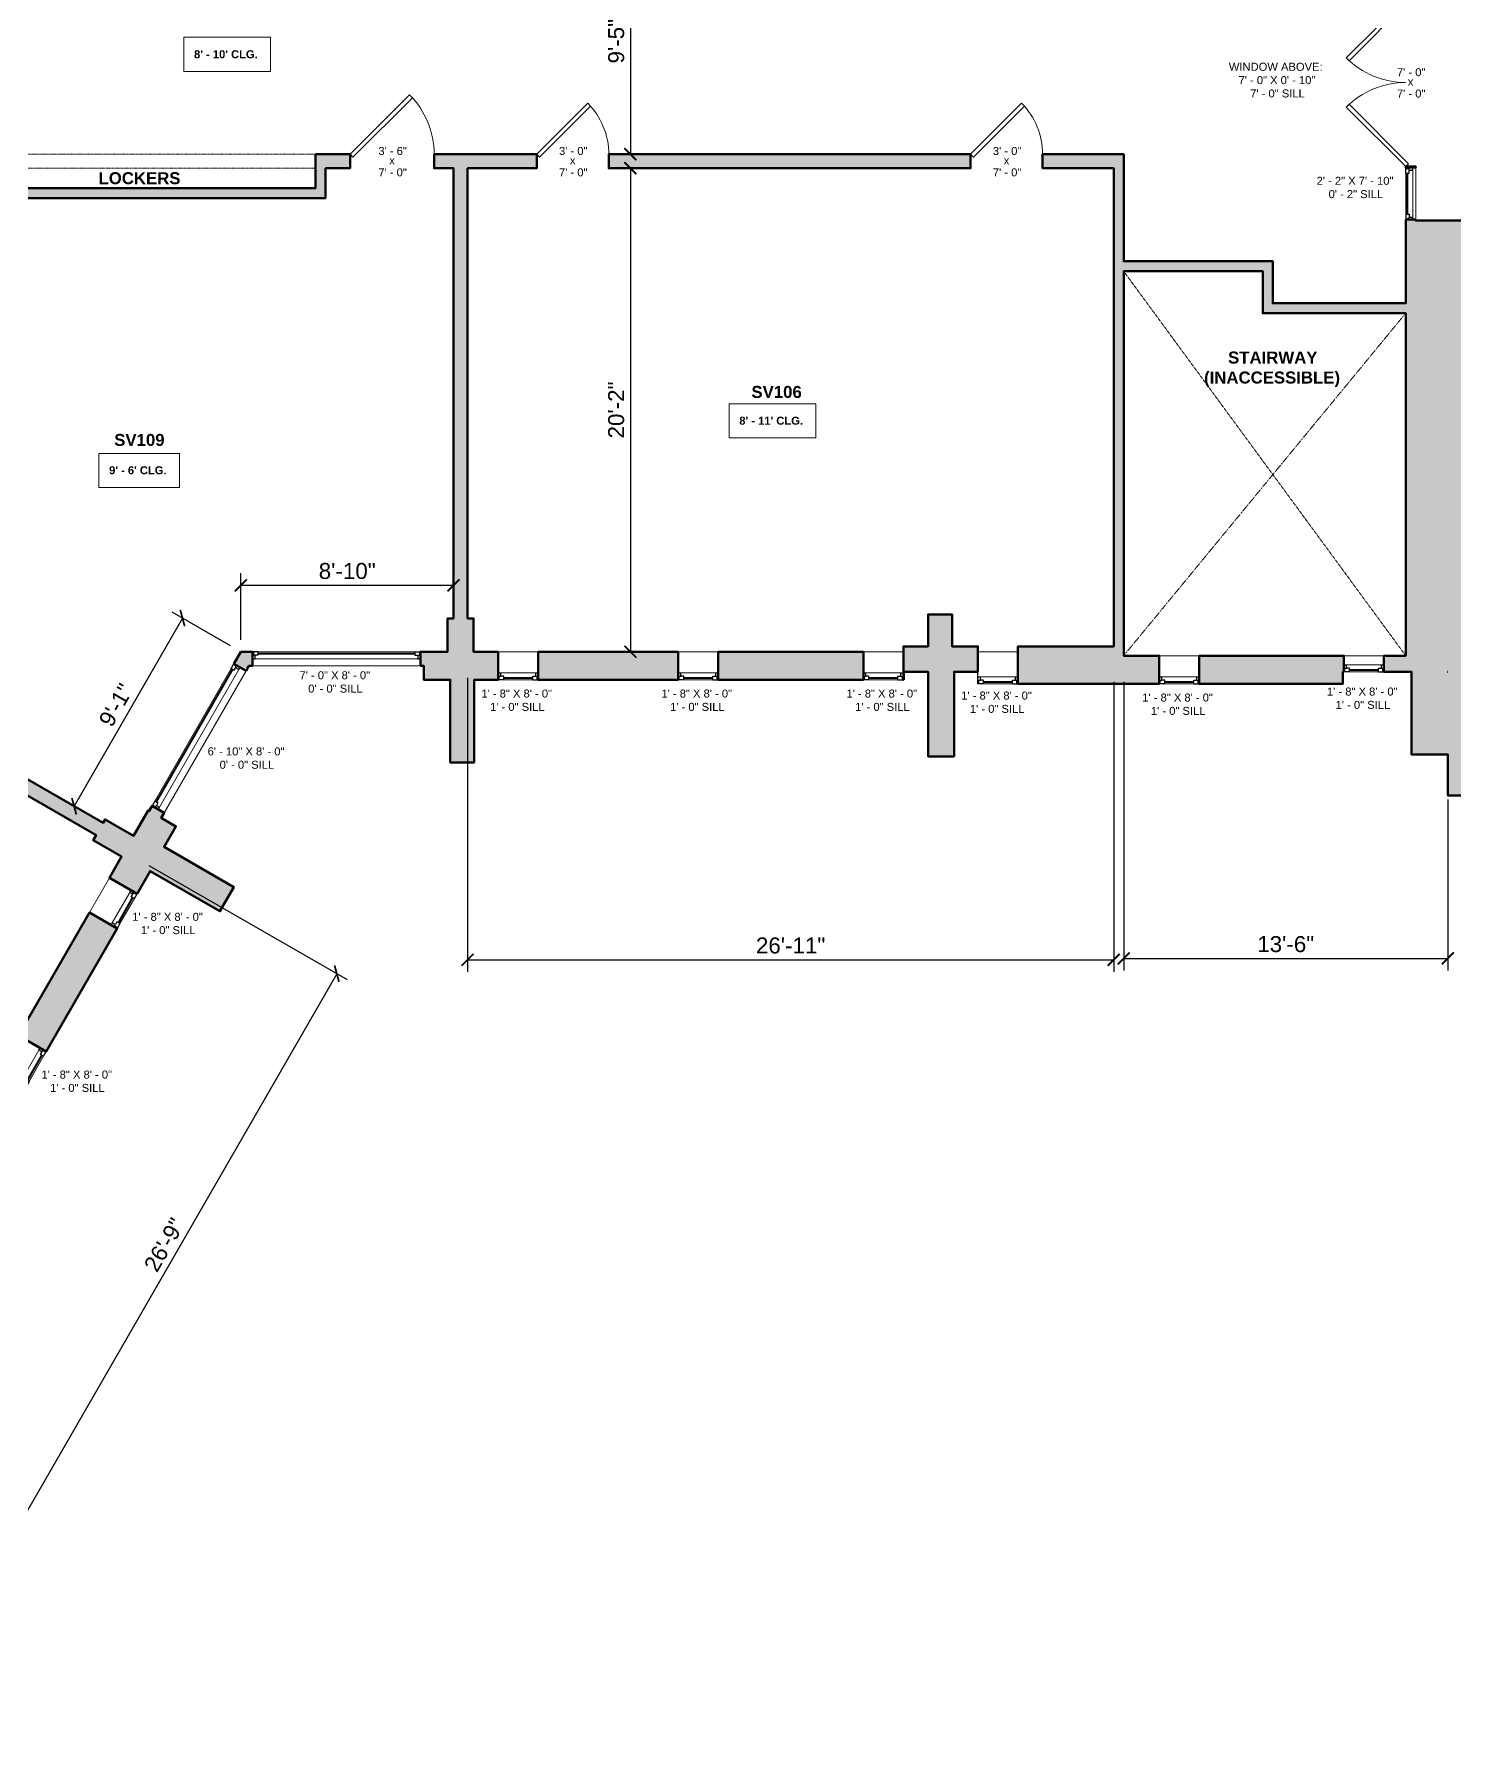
# Model space of a CAD drawing. Header units: inches. Extents: x -2078 to 106214, y -964 to 6385.
# Drawn here: x 70071 to 70781, y 3382 to 4239 of the extents above; entities that cross this region are included whole.
import ezdxf

# ---------------------------------------------------------------- set-up
doc = ezdxf.new("R2010")
doc.units = ezdxf.units.IN
doc.header["$MEASUREMENT"] = 0
doc.linetypes.add('HIDDEN2', pattern=[0.1875, 0.125, -0.0625])
for name, color, linetype, lineweight in [('A-ANNO', 2, 'Continuous', 5), ('A-ANNO-DIMS', 1, 'Continuous', 9), ('A-DOOR', 1, 'Continuous', 18), ('A-GLAZ', 2, 'Continuous', 30), ('A-HIDDEN', 2, 'HIDDEN2', 18), ('A-WALL', 3, 'Continuous', 40), ('A-WINDOWS', 2, 'Continuous', 18)]:
    doc.layers.add(name, color=color, linetype=linetype, lineweight=lineweight)
doc.layers.add('A-HATCH', color=9, linetype='Continuous')
doc.styles.add('Arial', font='arial.ttf')
doc.styles.add('Arial_1', font='arial.ttf', dxfattribs={"height": 0.0625})
doc.styles.add('Arial_B', font='arialbd.ttf', dxfattribs={"height": 4.5})
doc.styles.add('Arial_B_1', font='arialbd.ttf', dxfattribs={"height": 3})
doc.styles.add('JC', font='arial.ttf', dxfattribs={"height": 0.125})
doc.dimstyles.new('JC-DIMS', dxfattribs={"dimtxt": 0.125, "dimasz": 0.09375, "dimexe": 0.09375, "dimexo": 0.09375, "dimgap": 0.046875, "dimtad": 1, "dimdec": 1, "dimzin": 0, "dimdsep": 46, "dimlunit": 4, "dimtxsty": 'JC', "dimblk": 'ARCHTICK', "dimcen": 0.09, "dimclrd": 1, "dimclre": 1, "dimclrt": 256, "dimadec": 0, "dimazin": 0, "dimtfac": 1, "dimtdec": 1, "dimtofl": 0, "dimtmove": 1, "dimatfit": 3, "dimfxl": 1, "dimtolj": 1, "dimtzin": 0, "dimarcsym": 0})

# ---------------------------------------------------------------- blocks, each defined once
blk = doc.blocks.new('JC_SINGLE DOOR-NO TRIM - SINGLE DOOR-1507172-Seaver 3RD FL')
at = {"layer": 'A-DOOR', "lineweight": 30}
for p, q in [((-8.87, -27.54), (16.59, -2.09)), ((18, -3.5), (-7.46, -28.96)), ((16.59, -2.09), (18, -3.5)), ((-7.46, -28.96), (-8.87, -27.54))]:
    blk.add_line(p, q, dxfattribs=at)
at = {"layer": 'A-DOOR', "lineweight": 9}
blk.add_arc((18, -3.5), 36, 180, 225, dxfattribs=at)
blk = doc.blocks.new('JC_SINGLE DOOR-NO TRIM - SINGLE DOOR-1545713-Seaver 3RD FL')
at = {"layer": 'A-DOOR', "lineweight": 30}
for p, q in [((-10.11, -31.78), (19.59, -2.09)), ((21, -3.5), (-8.7, -33.2)), ((19.59, -2.09), (21, -3.5)), ((-8.7, -33.2), (-10.11, -31.78))]:
    blk.add_line(p, q, dxfattribs=at)
at = {"layer": 'A-DOOR', "lineweight": 9}
blk.add_arc((21, -3.5), 42, 180, 225, dxfattribs=at)
blk = doc.blocks.new('JC_FIXED WINDOW - MUNTIN - FIXED WINDOW-1548042-Seaver 3RD FL')
at = {"layer": 'A-GLAZ'}
for p, q in [((-10, -8), (-10, 8)), ((10, -8), (10, 8)), ((-10, -4.5), (-8.75, -4.5)), ((-7.25, -8), (-10, -8)), ((-9.5, -8), (-9.5, -6.25)), ((-9.5, -6.25), (-8.75, -6.25)), ((-8.75, -6.25), (-8.75, -4.5)), ((-7.25, -6.25), (-8.75, -6.25)), ((-7.25, -8), (-7.25, -6.25)), ((7.25, -6.25), (9.5, -6.25)), ((7.25, -8), (7.25, -6.25)), ((7.25, -8), (10, -8)), ((8.75, -4.5), (10, -4.5)), ((8.75, -6.25), (8.75, -4.5)), ((9.5, -8), (9.5, -6.25))]:
    blk.add_line(p, q, dxfattribs=at)
at = {"layer": 'A-GLAZ', "lineweight": 9}
for p, q in [((8.75, -4.5), (-8.75, -4.5)), ((7.25, -8), (-7.25, -8))]:
    blk.add_line(p, q, dxfattribs=at)
at = {"layer": 'A-GLAZ', "lineweight": 40}
blk.add_line((-7.25, -7.12), (7.25, -7.12), dxfattribs=at)
at = {"layer": 'A-WINDOWS'}
for p, q in [((-10, 8), (10, 8)), ((10, -8), (-10, -8))]:
    blk.add_line(p, q, dxfattribs=at)
blk = doc.blocks.new('JC_FIXED WINDOW - MUNTIN - FIXED WINDOW-1548251-Seaver 3RD FL')
at = {"layer": 'A-GLAZ'}
for p, q in [((-10, -7), (-10, 7)), ((10, -7), (10, 7)), ((-10, -3.5), (-8.75, -3.5)), ((-7.25, -7), (-10, -7)), ((-9.5, -7), (-9.5, -5.25)), ((-9.5, -5.25), (-8.75, -5.25)), ((-8.75, -5.25), (-8.75, -3.5)), ((-7.25, -5.25), (-8.75, -5.25)), ((-7.25, -7), (-7.25, -5.25)), ((7.25, -5.25), (9.5, -5.25)), ((7.25, -7), (7.25, -5.25)), ((7.25, -7), (10, -7)), ((8.75, -3.5), (10, -3.5)), ((8.75, -5.25), (8.75, -3.5)), ((9.5, -7), (9.5, -5.25))]:
    blk.add_line(p, q, dxfattribs=at)
at = {"layer": 'A-GLAZ', "lineweight": 9}
for p, q in [((8.75, -3.5), (-8.75, -3.5)), ((7.25, -7), (-7.25, -7))]:
    blk.add_line(p, q, dxfattribs=at)
at = {"layer": 'A-GLAZ', "lineweight": 40}
blk.add_line((-7.25, -6.125), (7.25, -6.125), dxfattribs=at)
at = {"layer": 'A-WINDOWS'}
for p, q in [((-10, 7), (10, 7)), ((10, -7), (-10, -7))]:
    blk.add_line(p, q, dxfattribs=at)
blk = doc.blocks.new('JC_FIXED WINDOW - MUNTIN - FIXED WINDOW-1548642-Seaver 3RD FL')
at = {"layer": 'A-GLAZ'}
for p, q in [((-10, -4), (-10, 4)), ((10, -4), (10, 4)), ((-10, -0.5), (-8.75, -0.5)), ((-7.25, -4), (-10, -4)), ((-9.5, -4), (-9.5, -2.25)), ((-9.5, -2.25), (-8.75, -2.25)), ((-8.75, -2.25), (-8.75, -0.5)), ((-7.25, -2.25), (-8.75, -2.25)), ((-7.25, -4), (-7.25, -2.25)), ((7.25, -2.25), (9.5, -2.25)), ((7.25, -4), (7.25, -2.25)), ((7.25, -4), (10, -4)), ((8.75, -0.5), (10, -0.5)), ((8.75, -2.25), (8.75, -0.5)), ((9.5, -4), (9.5, -2.25))]:
    blk.add_line(p, q, dxfattribs=at)
at = {"layer": 'A-GLAZ', "lineweight": 9}
for p, q in [((8.75, -0.5), (-8.75, -0.5)), ((7.25, -4), (-7.25, -4))]:
    blk.add_line(p, q, dxfattribs=at)
at = {"layer": 'A-GLAZ', "lineweight": 40}
blk.add_line((-7.25, -3.125), (7.25, -3.125), dxfattribs=at)
at = {"layer": 'A-WINDOWS'}
for p, q in [((-10, 4), (10, 4)), ((10, -4), (-10, -4))]:
    blk.add_line(p, q, dxfattribs=at)
blk = doc.blocks.new('JC_FIXED WINDOW - MUNTIN - 2_-1534244-Seaver 3RD FL')
at = {"layer": 'A-GLAZ'}
for p, q in [((-41, 3.5), (-41, -3.5)), ((-38.25, 3.5), (-41, 3.5)), ((-40.5, 3.5), (-40.5, 1.75)), ((-40.5, 1.75), (-39.75, 1.75)), ((-38.25, 1.75), (-39.75, 1.75)), ((-39.75, 1.75), (-39.75, 0)), ((-38.25, 3.5), (-38.25, 1.75)), ((38.25, 3.5), (41, 3.5)), ((38.25, 3.5), (38.25, 1.75)), ((38.25, 1.75), (40.5, 1.75)), ((39.75, 1.75), (39.75, 0)), ((40.5, 3.5), (40.5, 1.75)), ((41, 3.5), (41, -3.5)), ((-41, 0), (-39.75, 0)), ((39.75, 0), (41, 0))]:
    blk.add_line(p, q, dxfattribs=at)
at = {"layer": 'A-GLAZ', "lineweight": 9}
for p, q in [((38.25, 3.5), (-38.25, 3.5)), ((39.75, 0), (-39.75, 0))]:
    blk.add_line(p, q, dxfattribs=at)
at = {"layer": 'A-GLAZ', "lineweight": 40}
blk.add_line((-38.25, 2.625), (38.25, 2.625), dxfattribs=at)
at = {"layer": 'A-WINDOWS'}
for p, q in [((41, 3.5), (-41, 3.5)), ((-41, -3.5), (41, -3.5))]:
    blk.add_line(p, q, dxfattribs=at)
blk = doc.blocks.new('JC_FIXED WINDOW - MUNTIN - 2_-1548440-Seaver 3RD FL')
at = {"layer": 'A-GLAZ'}
for p, q in [((-42, 3.5), (-42, -3.5)), ((-39.25, 3.5), (-42, 3.5)), ((-41.5, 3.5), (-41.5, 1.75)), ((-41.5, 1.75), (-40.75, 1.75)), ((-39.25, 1.75), (-40.75, 1.75)), ((-40.75, 1.75), (-40.75, 0)), ((-39.25, 3.5), (-39.25, 1.75)), ((39.25, 3.5), (42, 3.5)), ((39.25, 3.5), (39.25, 1.75)), ((39.25, 1.75), (41.5, 1.75)), ((40.75, 1.75), (40.75, 0)), ((41.5, 3.5), (41.5, 1.75)), ((42, 3.5), (42, -3.5)), ((-42, 0), (-40.75, 0)), ((40.75, 0), (42, 0))]:
    blk.add_line(p, q, dxfattribs=at)
at = {"layer": 'A-GLAZ', "lineweight": 9}
for p, q in [((39.25, 3.5), (-39.25, 3.5)), ((40.75, 0), (-40.75, 0))]:
    blk.add_line(p, q, dxfattribs=at)
at = {"layer": 'A-GLAZ', "lineweight": 40}
blk.add_line((-39.25, 2.625), (39.25, 2.625), dxfattribs=at)
at = {"layer": 'A-WINDOWS'}
for p, q in [((42, 3.5), (-42, 3.5)), ((-42, -3.5), (42, -3.5))]:
    blk.add_line(p, q, dxfattribs=at)
blk = doc.blocks.new('JC_DOUBLE DOOR - DOUBLE DOOR-1545732-Seaver 3RD FL')
at = {"layer": 'A-DOOR', "lineweight": 30}
for p, q in [((-42, 2.5), (-12.3, 32.2)), ((-10.89, 30.78), (-40.59, 1.09)), ((-12.3, 32.2), (-10.89, 30.78)), ((12.3, 32.2), (10.89, 30.78)), ((10.89, 30.78), (40.59, 1.09)), ((42, 2.5), (12.3, 32.2)), ((-40.59, 1.09), (-42, 2.5)), ((40.59, 1.09), (42, 2.5))]:
    blk.add_line(p, q, dxfattribs=at)
at = {"layer": 'A-DOOR', "lineweight": 9}
for centre, start, end in [((-42, 2.5), 360, 45), ((42, 2.5), 135, 180)]:
    blk.add_arc(centre, 42, start, end, dxfattribs=at)
blk = doc.blocks.new('JC_FIXED WINDOW - MUNTIN - 2_-1534516-Seaver 3RD FL')
at = {"layer": 'A-GLAZ'}
for p, q in [((-13, 2.5), (-13, -2.5)), ((-10.25, 2.5), (-13, 2.5)), ((-12.5, 2.5), (-12.5, 0.75)), ((-12.5, 0.75), (-11.75, 0.75)), ((-10.25, 0.75), (-11.75, 0.75)), ((-11.75, 0.75), (-11.75, -1)), ((-10.25, 2.5), (-10.25, 0.75)), ((10.25, 2.5), (13, 2.5)), ((10.25, 2.5), (10.25, 0.75)), ((10.25, 0.75), (12.5, 0.75)), ((11.75, 0.75), (11.75, -1)), ((12.5, 2.5), (12.5, 0.75)), ((13, 2.5), (13, -2.5)), ((-13, -1), (-11.75, -1)), ((11.75, -1), (13, -1))]:
    blk.add_line(p, q, dxfattribs=at)
at = {"layer": 'A-GLAZ', "lineweight": 9}
for p, q in [((10.25, 2.5), (-10.25, 2.5)), ((11.75, -1), (-11.75, -1))]:
    blk.add_line(p, q, dxfattribs=at)
at = {"layer": 'A-GLAZ', "lineweight": 40}
blk.add_line((-10.25, 1.62), (10.25, 1.62), dxfattribs=at)
at = {"layer": 'A-WINDOWS'}
for p, q in [((13, 2.5), (-13, 2.5)), ((-13, -2.5), (13, -2.5))]:
    blk.add_line(p, q, dxfattribs=at)
blk = doc.blocks.new('JC_OPENING DOOR - OPENING DOOR-1646119-Seaver 3RD FL')
at = {"layer": 'A-DOOR', "linetype": 'HIDDEN2'}
for p, q in [((81.68, 3.5), (-82.32, 3.5)), ((-82.32, -3.5), (81.68, -3.5))]:
    blk.add_line(p, q, dxfattribs=at)
at = {"layer": 'A-DOOR'}
for p, q in [((-82.32, 3.5), (-82.32, -3.5)), ((81.68, -3.5), (81.68, 3.5))]:
    blk.add_line(p, q, dxfattribs=at)
blk = doc.blocks.new('JC- existing door Tag_quad - JC- existing door Tag_quad-839775-Seaver 3RD FL')
at = {"layer": 'A-ANNO', "insert": (-0.023, 0.038), "char_height": 0.0625, "width": 0.0505, "attachment_point": 1, "style": 'Arial', "bg_fill": 3, "box_fill_scale": 1.25, "bg_fill_color": 256, "bg_fill_true_color": 13158600, "bg_fill_transparency": 0}
blk.add_mtext('x', dxfattribs=at)
blk = doc.blocks.new('_ArchTick')
at = {"color": 0, "linetype": 'ByBlock', "const_width": 0.15}
blk.add_lwpolyline([(-0.5, -0.5), (0.5, 0.5)], dxfattribs=at)
blk = doc.blocks.new('*D2549')
at = {"layer": 'A-ANNO-DIMS', "color": 1, "lineweight": -2, "transparency": 16777216}
for p, q in [((70615.75, 3915.22), (70615.75, 3770.92)), ((70777.75, 3856.39), (70777.75, 3770.92)), ((70615.75, 3776.92), (70777.75, 3776.92))]:
    blk.add_line(p, q, dxfattribs=at)
at = {"layer": 'Defpoints', "color": 0, "transparency": 16777216}
for p in [(70615.75, 3921.22), (70777.75, 3862.39), (70777.75, 3776.92)]:
    blk.add_point(p, dxfattribs=at)
at = {"layer": 'A-ANNO-DIMS', "color": 1, "lineweight": -2, "transparency": 16777216, "xscale": 6, "yscale": 6, "zscale": 6, "rotation": 180}
blk.add_blockref('_ArchTick', (70615.75, 3776.92), dxfattribs=at)
at = {"layer": 'A-ANNO-DIMS', "color": 1, "lineweight": -2, "transparency": 16777216, "xscale": 6, "yscale": 6, "zscale": 6}
blk.add_blockref('_ArchTick', (70777.75, 3776.92), dxfattribs=at)
at = {"layer": 'A-ANNO-DIMS', "color": 2, "transparency": 16777216, "insert": (70696.75, 3784.01), "char_height": 8, "attachment_point": 5, "style": 'JC'}
blk.add_mtext('\\A1;13\'-6"', dxfattribs=at)
blk = doc.blocks.new('*D2550')
at = {"layer": 'A-ANNO-DIMS', "color": 1, "lineweight": -2, "transparency": 16777216}
for p, q in [((70287.75, 3917.22), (70287.75, 3770.24)), ((70610.75, 3915.22), (70610.75, 3770.24)), ((70287.75, 3776.24), (70610.75, 3776.24))]:
    blk.add_line(p, q, dxfattribs=at)
at = {"layer": 'Defpoints', "color": 0, "transparency": 16777216}
for p in [(70287.75, 3923.22), (70610.75, 3921.22), (70610.75, 3776.24)]:
    blk.add_point(p, dxfattribs=at)
at = {"layer": 'A-ANNO-DIMS', "color": 1, "lineweight": -2, "transparency": 16777216, "xscale": 6, "yscale": 6, "zscale": 6, "rotation": 180}
blk.add_blockref('_ArchTick', (70287.75, 3776.24), dxfattribs=at)
at = {"layer": 'A-ANNO-DIMS', "color": 1, "lineweight": -2, "transparency": 16777216, "xscale": 6, "yscale": 6, "zscale": 6}
blk.add_blockref('_ArchTick', (70610.75, 3776.24), dxfattribs=at)
at = {"layer": 'A-ANNO-DIMS', "color": 2, "transparency": 16777216, "insert": (70449.25, 3783.32), "char_height": 8, "attachment_point": 5, "style": 'JC'}
blk.add_mtext('\\A1;26\'-11"', dxfattribs=at)
blk = doc.blocks.new('*D2551')
at = {"layer": 'A-ANNO-DIMS', "color": 1, "lineweight": -2, "transparency": 16777216}
for p, q in [((70174.42, 3936.22), (70174.42, 3969.44)), ((70174.42, 3963.44), (70280.75, 3963.44)), ((70280.75, 3963.1), (70280.75, 3957.44))]:
    blk.add_line(p, q, dxfattribs=at)
at = {"layer": 'Defpoints', "color": 0, "transparency": 16777216}
for p in [(70280.75, 3969.1), (70280.75, 3963.44), (70174.42, 3930.22)]:
    blk.add_point(p, dxfattribs=at)
at = {"layer": 'A-ANNO-DIMS', "color": 1, "lineweight": -2, "transparency": 16777216, "xscale": 6, "yscale": 6, "zscale": 6, "rotation": 180}
blk.add_blockref('_ArchTick', (70174.42, 3963.44), dxfattribs=at)
at = {"layer": 'A-ANNO-DIMS', "color": 1, "lineweight": -2, "transparency": 16777216, "xscale": 6, "yscale": 6, "zscale": 6}
blk.add_blockref('_ArchTick', (70280.75, 3963.44), dxfattribs=at)
at = {"layer": 'A-ANNO-DIMS', "color": 2, "transparency": 16777216, "insert": (70227.58, 3970.53), "char_height": 8, "attachment_point": 5, "style": 'JC'}
blk.add_mtext('\\A1;8\'-10"', dxfattribs=at)
blk = doc.blocks.new('*D2552')
at = {"layer": 'A-ANNO-DIMS', "color": 1, "lineweight": -2, "transparency": 16777216}
for p, q in [((70169.22, 3933.21), (70140.03, 3950.03)), ((70145.23, 3947.04), (70091.06, 3852.99)), ((70090.76, 3853.16), (70085.86, 3855.99))]:
    blk.add_line(p, q, dxfattribs=at)
at = {"layer": 'Defpoints', "color": 0, "transparency": 16777216}
for p in [(70174.42, 3930.22), (70091.06, 3852.99), (70095.96, 3850.17)]:
    blk.add_point(p, dxfattribs=at)
at = {"layer": 'A-ANNO-DIMS', "color": 1, "lineweight": -2, "transparency": 16777216, "xscale": 6, "yscale": 6, "zscale": 6}
for p, rotation in [((70145.23, 3947.04), 60.05954500041857), ((70091.06, 3852.99), 240.0595450004186)]:
    blk.add_blockref('_ArchTick', p, dxfattribs=dict(at, rotation=rotation))
at = {"layer": 'A-ANNO-DIMS', "color": 2, "transparency": 16777216, "insert": (70112, 3903.55), "char_height": 8, "attachment_point": 5, "rotation": 60.05955, "style": 'JC'}
blk.add_mtext('\\A1;9\'-1"', dxfattribs=at)
blk = doc.blocks.new('*D2553')
at = {"layer": 'A-ANNO-DIMS', "color": 1, "lineweight": -2, "transparency": 16777216}
for p, q in [((70368.81, 4171.9), (70363.15, 4171.9)), ((70369.15, 4171.9), (70369.15, 3930.22)), ((70368.81, 3930.22), (70363.15, 3930.22))]:
    blk.add_line(p, q, dxfattribs=at)
at = {"layer": 'Defpoints', "color": 0, "transparency": 16777216}
for p in [(70374.81, 4171.9), (70369.15, 3930.22), (70374.81, 3930.22)]:
    blk.add_point(p, dxfattribs=at)
at = {"layer": 'A-ANNO-DIMS', "color": 1, "lineweight": -2, "transparency": 16777216, "xscale": 6, "yscale": 6, "zscale": 6}
for p, rotation in [((70369.15, 4171.9), 90), ((70369.15, 3930.22), 270)]:
    blk.add_blockref('_ArchTick', p, dxfattribs=dict(at, rotation=rotation))
at = {"layer": 'A-ANNO-DIMS', "color": 2, "transparency": 16777216, "insert": (70362.07, 4051.06), "char_height": 8, "attachment_point": 5, "rotation": 90, "style": 'JC'}
blk.add_mtext('\\A1;20\'-2"', dxfattribs=at)
blk = doc.blocks.new('*D2554')
at = {"layer": 'A-ANNO-DIMS', "color": 1, "lineweight": -2, "transparency": 16777216}
for p, q in [((70368.81, 4291.9), (70363.15, 4291.9)), ((70369.15, 4291.9), (70369.15, 4178.9)), ((70368.81, 4178.9), (70363.15, 4178.9))]:
    blk.add_line(p, q, dxfattribs=at)
at = {"layer": 'Defpoints', "color": 0, "transparency": 16777216}
for p in [(70374.81, 4291.9), (70369.15, 4178.9), (70374.81, 4178.9)]:
    blk.add_point(p, dxfattribs=at)
at = {"layer": 'A-ANNO-DIMS', "color": 1, "lineweight": -2, "transparency": 16777216, "xscale": 6, "yscale": 6, "zscale": 6}
for p, rotation in [((70369.15, 4291.9), 90), ((70369.15, 4178.9), 270)]:
    blk.add_blockref('_ArchTick', p, dxfattribs=dict(at, rotation=rotation))
at = {"layer": 'A-ANNO-DIMS', "color": 2, "transparency": 16777216, "insert": (70362.07, 4235.4), "char_height": 8, "attachment_point": 5, "rotation": 90, "style": 'JC'}
blk.add_mtext('\\A1;9\'-5"', dxfattribs=at)
blk = doc.blocks.new('*D2556')
at = {"layer": 'A-ANNO-DIMS', "color": 1, "lineweight": -2, "transparency": 16777216}
for p, q in [((70128.4, 3823.41), (70227.57, 3766.29)), ((70222.37, 3769.28), (70062.16, 3491.12)), ((69961.25, 3549.24), (70067.36, 3488.13))]:
    blk.add_line(p, q, dxfattribs=at)
at = {"layer": 'Defpoints', "color": 0, "transparency": 16777216}
for p in [(70123.2, 3826.4), (69956.05, 3552.24), (70062.16, 3491.12)]:
    blk.add_point(p, dxfattribs=at)
at = {"layer": 'A-ANNO-DIMS', "color": 1, "lineweight": -2, "transparency": 16777216, "xscale": 6, "yscale": 6, "zscale": 6}
for p, rotation in [((70222.37, 3769.28), 60.05954500041857), ((70062.16, 3491.12), 240.0595450004186)]:
    blk.add_blockref('_ArchTick', p, dxfattribs=dict(at, rotation=rotation))
at = {"layer": 'A-ANNO-DIMS', "color": 2, "transparency": 16777216, "insert": (70136.13, 3633.74), "char_height": 8, "attachment_point": 5, "rotation": 60.05955, "style": 'JC'}
blk.add_mtext('\\A1;26\'-9"', dxfattribs=at)

msp = doc.modelspace()

# ---------------------------------------------------------------- hatches: boundary and pattern name
at = {"layer": 'A-HATCH'}
h = msp.add_hatch(color=256, dxfattribs=at)
h.dxf.hatch_style = 1
h.paths.add_polyline_path([(70067.139, 3713.046), (70053.274, 3721.031), (70017.589, 3659.073), (70031.453, 3651.088)])
h.paths.add_polyline_path([(70112.557, 3791.901), (70098.692, 3799.887), (70063.256, 3738.362), (70077.121, 3730.376)])
h.paths.add_polyline_path([(70136.04, 3832.672), (70141.947, 3842.928), (70134.646, 3847.133), (70136.117, 3849.686), (70130.051, 3853.179), (70128.581, 3850.626), (70128.082, 3850.914), (70120.757, 3838.197), (70106.525, 3846.394), (70105.527, 3844.661), (69910.997, 3956.703), (69915.466, 3964.573), (69909.379, 3968.029), (69852.844, 3868.46), (69858.932, 3865.004), (69907.541, 3950.616), (70102.033, 3838.595), (70100.536, 3835.996), (70114.768, 3827.798), (70108.674, 3817.218), (70122.539, 3809.232), (70129.052, 3820.54), (70163.918, 3800.459), (70170.905, 3812.591)])
h.paths.add_polyline_path([(69993.023, 3584.364), (69979.158, 3592.349), (69956.054, 3552.236), (69748.317, 3670.187), (69841.157, 3833.698), (69835.069, 3837.154), (69739.761, 3669.295), (69805.674, 3631.87), (69769.003, 3567.285), (69852.485, 3519.885), (69856.435, 3526.842), (69814.956, 3550.393), (69814.883, 3550.356), (69814.917, 3550.416), (69779.91, 3570.292), (69812.631, 3627.92), (69953.559, 3547.903), (69943.472, 3530.391), (69957.337, 3522.406)])
h.paths.add_polyline_path([(70009.403, 3612.804), (70043.697, 3593.052), (70050.684, 3605.183), (70016.39, 3624.935), (70021.471, 3633.757), (70007.607, 3641.742), (69989.14, 3609.68), (70003.005, 3601.695)])
h.paths.add_polyline_path([(69922.798, 3382.341), (69929.249, 3393.627), (69894.58, 3413.445), (69901.438, 3425.353), (69887.573, 3433.338), (69880.689, 3421.386), (69607.377, 3577.621), (69600.926, 3566.335), (69602.014, 3565.713), (69600.029, 3562.24), (69714.627, 3496.732), (69716.612, 3500.205)])
h.paths.add_polyline_path([(69947.355, 3505.075), (69933.49, 3513.061), (69897.555, 3450.669), (69911.42, 3442.684)])
h.paths.add_polyline_path([(70178.47, 3923.219), (70180.172, 3923.219), (70180.172, 3930.219), (70174.423, 3930.219), (70170.977, 3924.236), (70177.043, 3920.742)])
h.paths.add_polyline_path([(70277.746, 3930.219), (70264.172, 3930.219), (70264.172, 3923.219), (70265.865, 3923.219), (70265.865, 3916.219), (70279.091, 3916.219), (70279.091, 3874.903), (70291.091, 3874.903), (70291.091, 3916.219), (70303.108, 3916.219), (70303.108, 3930.219), (70290.746, 3930.219), (70290.746, 3946.903), (70287.746, 3946.903), (70287.746, 4171.903), (70322.358, 4171.903), (70322.358, 4178.903), (70271.051, 4178.903), (70271.051, 4171.903), (70280.746, 4171.903), (70280.746, 3946.903), (70277.746, 3946.903)])
h.paths.add_polyline_path([(70393.108, 3916.219), (70393.108, 3930.219), (70323.108, 3930.219), (70323.108, 3916.219)])
h.paths.add_polyline_path([(70485.608, 3916.219), (70485.608, 3930.219), (70413.108, 3930.219), (70413.108, 3916.219)])
h.paths.add_polyline_path([(70517.984, 3920.219), (70517.984, 3877.903), (70530.984, 3877.903), (70530.984, 3920.219), (70542.874, 3920.219), (70542.888, 3932.903), (70529.984, 3932.903), (70529.984, 3948.903), (70517.984, 3948.903), (70517.984, 3932.903), (70505.608, 3932.903), (70505.608, 3916.219), (70505.824, 3916.219), (70505.824, 3920.219)])
h.paths.add_polyline_path([(70562.874, 3932.903), (70562.874, 3914.219), (70633.489, 3914.219), (70633.489, 3928.219), (70615.746, 3928.219), (70615.746, 4120.395), (70685.239, 4120.395), (70685.239, 4099.432), (70756.746, 4099.432), (70756.746, 3928.219), (70745.824, 3928.219), (70745.824, 3920.219), (70759.622, 3920.219), (70759.622, 3878.903), (70777.746, 3878.903), (70777.746, 3858.395), (70791.574, 3858.395), (70791.574, 3866.395), (70787.746, 3866.395), (70787.746, 4136.837), (70787.746, 4145.77), (70761.746, 4145.77), (70761.746, 4146.27), (70756.746, 4146.27), (70756.746, 4104.432), (70690.239, 4104.432), (70690.239, 4125.395), (70615.746, 4125.395), (70615.746, 4178.903), (70575.239, 4178.903), (70575.239, 4171.903), (70610.746, 4171.903), (70610.746, 3932.903)])
h.paths.add_polyline_path([(70725.324, 3914.219), (70725.324, 3920.219), (70725.824, 3920.219), (70725.824, 3928.219), (70653.489, 3928.219), (70653.489, 3914.219)], flags=17)
h.paths.add_polyline_path([(70993.746, 3866.395), (70993.574, 3866.395), (70993.574, 3858.395), (71019.746, 3858.395), (71019.746, 3882.572), (71023.122, 3882.572), (71023.122, 3890.572), (71019.746, 3890.572), (71019.746, 4146.438), (71003.746, 4146.438), (71003.746, 4146.403), (70993.746, 4146.403), (70993.746, 4138.837)])
h.paths.add_polyline_path([(71003.746, 4331.403), (70993.746, 4331.403), (70993.746, 4290.204), (70993.746, 4286.403), (71003.746, 4286.403), (71003.746, 4287.438), (71019.746, 4287.438), (71019.746, 4348.286), (71003.746, 4348.286)])
h.paths.add_polyline_path([(70993.746, 4386.403), (71003.746, 4386.403), (71003.746, 4384.286), (71019.746, 4384.286), (71019.746, 4408.286), (71020.622, 4408.286), (71020.622, 4418.286), (71019.746, 4418.286), (71019.746, 4435.438), (71003.746, 4435.438), (71003.746, 4640.802), (70990.934, 4640.802), (70990.934, 4634.802), (70993.746, 4634.802)])
h.paths.add_polyline_path([(70784.746, 4634.802), (70785.934, 4634.802), (70785.934, 4640.802), (70778.746, 4640.802), (70778.746, 4597.903), (70742.239, 4597.903), (70742.239, 4585.903), (70754.746, 4585.903), (70754.746, 4298.903), (70713.239, 4298.903), (70713.239, 4291.903), (70756.746, 4291.903), (70756.746, 4286.52), (70761.746, 4286.52), (70761.746, 4287.182), (70784.746, 4287.182), (70784.746, 4290.204), (70785.746, 4290.204), (70785.746, 4292.204), (70784.746, 4292.204)])
h.paths.add_polyline_path([(70869.934, 4641.397), (70863.934, 4641.397), (70863.934, 4640.802), (70863.934, 4634.802), (70869.934, 4634.802)])
h.paths.add_polyline_path([(70912.934, 4640.802), (70912.934, 4641.403), (70906.934, 4641.403), (70906.934, 4634.802), (70912.934, 4634.802)])
h.paths.add_polyline_path([(70863.934, 4691.397), (70869.934, 4691.397), (70869.934, 4691.403), (70870.434, 4691.403), (70870.434, 4697.403), (70863.934, 4697.403)])
h.paths.add_polyline_path([(70912.934, 4691.403), (70912.934, 4697.403), (70906.434, 4697.403), (70906.434, 4691.403), (70906.934, 4691.403)])
h.paths.add_polyline_path([(70722.239, 4585.903), (70722.239, 4597.903), (70722.239, 4607.903), (70650.489, 4607.903), (70650.489, 4585.903)])
h.paths.add_polyline_path([(70560.989, 4607.903), (70560.989, 4585.903), (70630.489, 4585.903), (70630.489, 4607.903)], flags=17)
h.paths.add_polyline_path([(70513.746, 4572.152), (70518.746, 4572.152), (70518.746, 4298.903), (70480.239, 4298.903), (70480.239, 4291.903), (70677.239, 4291.903), (70677.239, 4298.903), (70524.746, 4298.903), (70524.746, 4572.152), (70526.746, 4572.152), (70526.746, 4585.903), (70540.989, 4585.903), (70540.989, 4601.903), (70528.488, 4601.903), (70528.488, 4643.219), (70515.488, 4643.219), (70515.488, 4601.903), (70501.583, 4601.903), (70501.583, 4585.903), (70513.746, 4585.903)])
h.paths.add_polyline_path([(70285.746, 4298.903), (70285.746, 4570.152), (70286.746, 4570.152), (70286.746, 4585.903), (70299.254, 4585.903), (70299.254, 4597.903), (70299.254, 4600.903), (70288.731, 4600.903), (70288.731, 4642.219), (70275.731, 4642.219), (70275.731, 4600.903), (70261.754, 4600.903), (70261.754, 4597.903), (70261.754, 4585.903), (70273.746, 4585.903), (70273.746, 4570.152), (70279.746, 4570.152), (70279.746, 4298.903), (70242.504, 4298.903), (70242.504, 4291.903), (70444.239, 4291.903), (70444.239, 4298.903)])
h.paths.add_polyline_path([(70319.254, 4606.903), (70319.254, 4597.903), (70319.254, 4585.903), (70390.754, 4585.903), (70390.754, 4597.903), (70390.754, 4606.903)], flags=17)
h.paths.add_polyline_path([(70410.754, 4606.903), (70410.754, 4597.903), (70410.754, 4585.903), (70481.583, 4585.903), (70481.583, 4597.903), (70481.583, 4606.903)])
h.paths.add_polyline_path([(70170.303, 4605.903), (70170.303, 4585.903), (70241.754, 4585.903), (70241.754, 4597.903), (70241.754, 4605.903)])
h.paths.add_polyline_path([(70150.303, 4585.903), (70150.303, 4597.903), (70150.303, 4605.903), (70079.803, 4605.903), (70079.803, 4597.903), (70079.803, 4585.903)], flags=17)
h.paths.add_polyline_path([(70045.746, 4298.903), (70045.746, 4569.152), (70046.746, 4569.152), (70046.746, 4585.903), (70059.803, 4585.903), (70059.803, 4597.903), (70059.803, 4600.903), (70048.859, 4600.903), (70048.859, 4641.219), (70035.859, 4641.219), (70035.859, 4600.903), (70023.303, 4600.903), (70023.303, 4597.903), (70023.303, 4585.903), (70033.746, 4585.903), (70033.746, 4569.152), (70039.746, 4569.152), (70039.746, 4298.903), (70036.773, 4298.903), (70036.773, 4291.903), (70208.504, 4291.903), (70208.504, 4298.903)])
h.paths.add_polyline_path([(69930.803, 4604.903), (69930.803, 4597.903), (69930.803, 4585.903), (70003.303, 4585.903), (70003.303, 4597.903), (70003.303, 4604.903)])
h.paths.add_polyline_path([(69910.803, 4585.903), (69910.803, 4597.903), (69910.803, 4604.903), (69840.303, 4604.903), (69840.303, 4597.903), (69840.303, 4585.903)])
h.paths.add_polyline_path([(69767.901, 4540.818), (69757.487, 4546.78), (69750.544, 4550.754), (69715.519, 4489.57), (69722.462, 4485.595), (69722.474, 4485.617), (69732.889, 4479.655)])
h.paths.add_polyline_path([(69949.377, 4269.332), (69967.532, 4258.991), (69989.239, 4271.432), (69989.239, 4291.903), (70000.773, 4291.903), (70000.773, 4298.903), (69997.492, 4298.903), (69997.492, 4317.066), (70002.469, 4319.918), (69999.982, 4324.256), (69914.957, 4275.525), (69916.946, 4272.054), (69913.91, 4270.314), (69916.396, 4265.976), (69919.433, 4267.716), (69930.526, 4248.361), (69919.046, 4228.206), (69884.683, 4247.8), (69890.368, 4251.058), (69887.882, 4255.396), (69879.642, 4250.674), (69683.742, 4362.371), (69685.226, 4364.975), (69671.666, 4372.707), (69677.619, 4383.105), (69667.205, 4389.067), (69664.468, 4390.627), (69658.329, 4379.861), (69622.859, 4400.166), (69616.897, 4389.751), (69652.385, 4369.436), (69646.277, 4358.723), (69659.371, 4351.228), (69665.705, 4362.292), (69679.283, 4354.55), (69680.275, 4356.29), (69915.582, 4222.124), (69897.028, 4189.551), (69902.241, 4186.581)])
h.paths.add_polyline_path([(69596.544, 4281.733), (69603.487, 4277.759), (69603.499, 4277.78), (69613.913, 4271.818), (69649.435, 4333.871), (69639.02, 4339.832), (69639.008, 4339.811), (69632.065, 4343.785)])
h.paths.add_polyline_path([(69551.471, 4202.997), (69568.829, 4193.061), (69603.977, 4254.461), (69593.563, 4260.423), (69593.571, 4260.437), (69586.633, 4264.421)])
h.paths.add_polyline_path([(69552.682, 4164.854), (69558.889, 4175.698), (69545.228, 4183.518), (69538.656, 4171.99), (69503.696, 4192.003), (69497.735, 4181.588), (69532.712, 4161.566), (69526.654, 4150.942), (69529.845, 4149.116), (69529.848, 4149.121), (69540.262, 4143.159), (69546.72, 4154.44), (69559.381, 4147.221), (69565.325, 4157.646)])
h.paths.add_polyline_path([(69530.326, 4125.802), (69519.912, 4131.763), (69512.969, 4135.738), (69477.447, 4073.686), (69494.804, 4063.75)])
h.paths.add_polyline_path([(69488.905, 3939.473), (69479.45, 3922.889), (69475.803, 3924.96), (69473.334, 3920.612), (69482.191, 3915.583), (69490.155, 3929.551), (69547.17, 3897.042), (69497.382, 3809.355), (69384.991, 3871.918), (69410.901, 3917.18), (69400.486, 3923.141), (69393.544, 3927.116), (69357.785, 3864.65), (69375.143, 3854.714), (69375.448, 3855.248), (69402.207, 3840.006), (69375.813, 3793.52), (69373.536, 3794.821), (69372.048, 3792.217), (69379.953, 3787.698), (69381.442, 3790.302), (69378.418, 3792.031), (69404.814, 3838.521), (69430.882, 3823.673), (69404.463, 3777.143), (69404.014, 3777.399), (69402.525, 3774.795), (69408.986, 3771.101), (69410.475, 3773.706), (69407.067, 3775.654), (69433.489, 3822.188), (69460.56, 3806.768), (69433.98, 3760.269), (69433.048, 3760.802), (69431.559, 3758.198), (69435.096, 3756.176), (69463.167, 3805.283), (69572.478, 3743.019), (69534.627, 3676.567), (69587.631, 3646.375), (69583.377, 3638.907), (69588.591, 3635.937), (69606.531, 3667.433), (69601.318, 3670.403), (69593.571, 3656.802), (69546.649, 3683.529), (69576.581, 3736.078), (69623.503, 3709.351), (69619.136, 3701.684), (69624.349, 3698.714), (69663.258, 3767.022), (69658.044, 3769.992), (69642.944, 3743.482), (69608.461, 3732.581), (69585.883, 3745.401), (69574.22, 3778.413), (69596.778, 3817.976), (69589.828, 3821.939), (69588.141, 3818.979), (69585.535, 3820.465), (69584.049, 3817.859), (69586.655, 3816.373), (69562.109, 3773.324), (69533.276, 3789.374), (69557.545, 3832.971), (69561.462, 3830.737), (69562.948, 3833.343), (69555.13, 3837.801), (69553.644, 3835.195), (69554.938, 3834.457), (69530.655, 3790.833), (69503.498, 3805.95), (69528.306, 3849.642), (69531.057, 3848.073), (69532.543, 3850.68), (69529.787, 3852.251), (69553.251, 3893.575), (69648.062, 3839.516), (69618.421, 3787.313), (69625.378, 3783.363), (69655.012, 3835.554), (69685.49, 3818.176), (69675.862, 3801.273), (69681.076, 3798.304), (69716.559, 3860.597), (69711.345, 3863.567), (69689.45, 3825.127)])
h.paths.add_polyline_path([(69427.222, 3945.692), (69440.004, 3938.404), (69440.492, 3939.259), (69442.028, 3938.387), (69444.497, 3942.735), (69442.968, 3943.603), (69445.951, 3948.856), (69433.184, 3956.105), (69439.479, 3967.102), (69427.041, 3974.216), (69420.791, 3963.256), (69384.927, 3983.787), (69378.468, 3972.504), (69414.352, 3951.963), (69408.467, 3941.641), (69420.847, 3934.554)])
h.paths.add_polyline_path([(69317.856, 3754.641), (69319.997, 3758.381), (69306.085, 3766.337), (69298.997, 3753.904), (69264.644, 3773.541), (69258.192, 3762.255), (69464.746, 3644.181), (69462.761, 3640.708), (69578.105, 3574.773), (69586.541, 3589.532), (69568.147, 3600.047), (69570.773, 3604.656), (69565.559, 3607.626), (69562.938, 3603.024), (69469.462, 3656.459), (69498.289, 3706.889), (69492.212, 3710.363), (69468.347, 3668.615)])
h.paths.add_polyline_path([(69312.721, 3785.576), (69319.515, 3781.693), (69319.519, 3781.7), (69329.933, 3775.739), (69347.424, 3806.293), (69349.475, 3805.12), (69350.964, 3807.724), (69348.914, 3808.896), (69365.206, 3837.357), (69347.889, 3847.255)])
h.paths.add_polyline_path([(69626.402, 4390.736), (69655.682, 4390.736), (69655.682, 4398.978), (69626.402, 4398.978)], flags=24)
h.paths.add_polyline_path([(69519.991, 4186.041), (69549.27, 4186.041), (69549.27, 4194.284), (69519.991, 4194.284)], flags=9)
h.paths.add_polyline_path([(69386.2, 3974.732), (69415.48, 3974.732), (69415.48, 3982.975), (69386.2, 3982.975)], flags=24)
h.paths.add_polyline_path([(69381.867, 3981.399), (69419.163, 3981.399), (69419.163, 3989.642), (69381.867, 3989.642)], flags=9)
h = msp.add_hatch(color=256, dxfattribs=at)
h.dxf.hatch_style = 1
h.paths.add_polyline_path([(69722.952, 4462.298), (69712.538, 4468.26), (69705.594, 4472.231), (69670.186, 4410.377), (69677.129, 4406.403), (69677.141, 4406.424), (69687.555, 4400.463)])
h.paths.add_polyline_path([(69820.303, 4597.903), (69791.482, 4597.903), (69766.243, 4639.907), (69755.957, 4633.726), (69780.459, 4592.948), (69764.821, 4565.63), (69767.424, 4564.139), (69767.435, 4564.158), (69777.849, 4558.197), (69789.325, 4578.243), (69796.219, 4566.471), (69806.574, 4572.536), (69798.745, 4585.903), (69820.303, 4585.903)])
h.paths.add_polyline_path([(69482.384, 4042.052), (69732.213, 3900.202), (69729.163, 3894.848), (69734.377, 3891.878), (69746.443, 3913.062), (69741.229, 3916.031), (69734.687, 3904.546), (69484.868, 4046.391), (69474.454, 4052.354), (69467.511, 4056.328), (69432.058, 3994.396), (69449.415, 3984.459)])
h.paths.add_polyline_path([(69884.423, 4155.3), (69879.21, 4158.27), (69759.047, 3947.313), (69764.261, 3944.343)])
h.paths.add_polyline_path([(69939.373, 4018.846), (69934.343, 4027.218), (69934.442, 4027.392), (69930.094, 4029.86), (69928.553, 4027.146), (69935.763, 4015.146), (69936.041, 4014.988), (69930.116, 4004.553), (69936.203, 4001.097), (69942.128, 4011.532), (69954.407, 4004.56), (70036.616, 4149.349, -0.2006805), (70053.745, 4156.976), (70216.745, 4156.976), (70216.745, 4171.903), (70229.051, 4171.903), (70229.051, 4178.903), (70211.741, 4178.903), (70211.741, 4171.903), (70211.745, 4161.976), (70053.691, 4161.976), (70052.631, 4161.935), (70051.577, 4161.855), (70047.741, 4171.903), (70047.741, 4178.903), (70029.548, 4178.903), (70018.313, 4159.114), (70015.527, 4161.065), (70004.59, 4161.065), (70003.169, 4158.562), (70007.566, 4156.065), (70017.437, 4156.065), (70029.775, 4147.426), (69952.528, 4011.377)])
h.paths.add_polyline_path([(70539.239, 4178.903), (70358.358, 4178.903), (70358.358, 4171.903), (70539.239, 4171.903)])

# ---------------------------------------------------------------- linework, layer by layer
at = {"layer": 'A-ANNO', "flags": 128}
for points in [[(70145.896, 4237.344), (70189.295, 4237.344), (70189.295, 4220.276), (70145.896, 4220.276)], [(70418.474, 4054.152), (70461.873, 4054.152), (70461.873, 4037.084), (70418.474, 4037.084)], [(70103.425, 4029.389), (70143.674, 4029.389), (70143.674, 4012.32), (70103.425, 4012.32)]]:
    msp.add_lwpolyline(points, close=True, dxfattribs=at)
at = {"layer": 'A-HIDDEN'}
for p, q in [((70615.746, 4120.395), (70756.746, 3928.219)), ((70615.746, 3928.219), (70756.746, 4099.432))]:
    msp.add_line(p, q, dxfattribs=at)
at = {"layer": 'A-WALL', "lineweight": 60}
msp.add_line((70777.622, 3920.219), (70777.746, 3920.219), dxfattribs=at)
for points in [[(70211.745, 4171.903), (70211.745, 4161.976), (70053.691, 4161.976)], [(70053.745, 4156.976), (70216.745, 4156.976), (70216.745, 4171.903), (70229.051, 4171.903), (70229.051, 4178.903), (70211.741, 4178.903), (70211.741, 4171.903)], [(70562.874, 3914.219), (70633.489, 3914.219), (70633.489, 3928.219), (70615.746, 3928.219), (70615.746, 4120.395), (70685.239, 4120.395), (70685.239, 4099.432), (70756.746, 4099.432), (70756.746, 3928.219), (70745.824, 3928.219), (70745.824, 3920.219), (70759.622, 3920.219), (70759.622, 3878.903), (70777.746, 3878.903), (70777.746, 3858.395), (70791.574, 3858.395)]]:
    msp.add_lwpolyline(points, dxfattribs=at)
for points in [[(70539.239, 4178.903), (70358.358, 4178.903), (70358.358, 4171.903), (70539.239, 4171.903)], [(70761.746, 4172.27), (70761.746, 4172.77), (70756.746, 4172.77), (70756.746, 4172.27)], [(69858.932, 3865.004), (69852.844, 3868.46), (69909.379, 3968.029), (69915.466, 3964.573), (69910.997, 3956.703), (70105.527, 3844.661), (70106.525, 3846.394), (70120.757, 3838.197), (70128.082, 3850.914), (70128.581, 3850.626), (70130.051, 3853.179), (70136.117, 3849.686), (70134.646, 3847.133), (70141.947, 3842.928), (70136.04, 3832.672), (70170.905, 3812.591), (70163.918, 3800.459), (70129.052, 3820.54), (70122.539, 3809.232), (70108.674, 3817.218), (70114.768, 3827.798), (70100.536, 3835.996), (70102.033, 3838.595), (69907.541, 3950.616)], [(70505.824, 3920.219), (70517.984, 3920.219), (70517.984, 3877.903), (70530.984, 3877.903), (70530.984, 3920.219), (70542.874, 3920.219), (70542.888, 3932.903), (70529.984, 3932.903), (70529.984, 3948.903), (70517.984, 3948.903), (70517.984, 3932.903), (70505.608, 3932.903), (70505.608, 3916.219), (70505.824, 3916.219)], [(70170.977, 3924.236), (70177.043, 3920.742), (70178.47, 3923.219), (70180.172, 3923.219), (70180.172, 3930.219), (70174.423, 3930.219)], [(70393.108, 3930.219), (70323.108, 3930.219), (70323.108, 3916.219), (70393.108, 3916.219)], [(70485.608, 3930.219), (70413.108, 3930.219), (70413.108, 3916.219), (70485.608, 3916.219)], [(70653.489, 3914.219), (70725.324, 3914.219), (70725.324, 3920.219), (70725.824, 3920.219), (70725.824, 3928.219), (70653.489, 3928.219)], [(70098.692, 3799.887), (70063.256, 3738.362), (70077.121, 3730.376), (70112.557, 3791.901)]]:
    msp.add_lwpolyline(points, close=True, dxfattribs=at)

# ---------------------------------------------------------------- block references
at = {"layer": 'A-DOOR'}
for name, p, rotation in [('JC_DOUBLE DOOR - DOUBLE DOOR-1545732-Seaver 3RD FL', (70759.246, 4214.77), 89.9999999999999), ('JC_SINGLE DOOR-NO TRIM - SINGLE DOOR-1545713-Seaver 3RD FL', (70250.051, 4175.403), 180), ('JC_SINGLE DOOR-NO TRIM - SINGLE DOOR-1507172-Seaver 3RD FL', (70340.358, 4175.403), 180), ('JC_SINGLE DOOR-NO TRIM - SINGLE DOOR-1507172-Seaver 3RD FL', (70557.239, 4175.403), 180), ('JC_OPENING DOOR - OPENING DOOR-1646119-Seaver 3RD FL', (70129.419, 4175.403), 180)]:
    msp.add_blockref(name, p, dxfattribs=dict(at, rotation=rotation))
at = {"layer": 'A-WINDOWS'}
for name, p, rotation in [('JC_FIXED WINDOW - MUNTIN - 2_-1534516-Seaver 3RD FL', (70759.246, 4159.27), 89.9999999999999), ('JC_FIXED WINDOW - MUNTIN - 2_-1534244-Seaver 3RD FL', (70153.547, 3886.961), 60.05954500059545), ('JC_FIXED WINDOW - MUNTIN - FIXED WINDOW-1548042-Seaver 3RD FL', (70110.616, 3804.559), 60.05954500059545), ('JC_FIXED WINDOW - MUNTIN - FIXED WINDOW-1548042-Seaver 3RD FL', (70065.198, 3725.704), 60.05954500059545)]:
    msp.add_blockref(name, p, dxfattribs=dict(at, rotation=rotation))
for name, p in [('JC_FIXED WINDOW - MUNTIN - 2_-1548440-Seaver 3RD FL', (70222.172, 3926.719)), ('JC_FIXED WINDOW - MUNTIN - FIXED WINDOW-1548251-Seaver 3RD FL', (70313.108, 3923.219)), ('JC_FIXED WINDOW - MUNTIN - FIXED WINDOW-1548251-Seaver 3RD FL', (70403.108, 3923.219)), ('JC_FIXED WINDOW - MUNTIN - FIXED WINDOW-1548251-Seaver 3RD FL', (70495.608, 3923.219)), ('JC_FIXED WINDOW - MUNTIN - FIXED WINDOW-1548042-Seaver 3RD FL', (70552.874, 3922.219)), ('JC_FIXED WINDOW - MUNTIN - FIXED WINDOW-1548251-Seaver 3RD FL', (70643.489, 3921.219)), ('JC_FIXED WINDOW - MUNTIN - FIXED WINDOW-1548642-Seaver 3RD FL', (70735.824, 3924.219))]:
    msp.add_blockref(name, p, dxfattribs=at)

# ---------------------------------------------------------------- texts
at = {"layer": 'A-ANNO', "attachment_point": 1}
for s, insert, char_height, width, style in [("8' - 10' CLG.", (70151.016, 4230.891), 4, 39.996, 'Arial_B_1'), ('WINDOW ABOVE:', (70668.331, 4224.619), 4, 59.994, 'Arial_1'), ('7\' - 0" X 0\' - 10"', (70673.164, 4217.952), 4, 48.48, 'Arial_1'), ('7\' - 0" SILL', (70678.997, 4211.285), 4, 34.138, 'Arial_1'), ('LOCKERS', (70103.253, 4169.934), 6, 50.5, 'Arial_B'), ('2\' - 2" X 7\' - 10"', (70712.197, 4167.634), 4, 48.48, 'Arial_1'), ('0\' - 2" SILL', (70718.197, 4160.967), 4, 34.138, 'Arial_1'), ('STAIRWAY', (70667.931, 4080.284), 6, 53.732, 'Arial_B'), ('(INACCESSIBLE)', (70655.931, 4070.284), 6, 82.82, 'Arial_B'), ('SV106', (70429.658, 4063.085), 6, 82.07653, 'Arial_B'), ("8' - 11' CLG.", (70423.594, 4047.699), 4, 39.996, 'Arial_B_1'), ('SV109', (70111.108, 4039.089), 6, 103.626, 'Arial_B'), ("9' - 6' CLG.", (70108.545, 4022.935), 4, 36.158, 'Arial_B_1'), ('7\' - 0" X 8\' - 0"', (70203.729, 3920.451), 4, 44.642, 'Arial_1'), ('0\' - 0" SILL', (70208.062, 3913.784), 4, 34.138, 'Arial_1'), ('1\' - 8" X 8\' - 0"', (70294.664, 3911.314), 4, 44.642, 'Arial_1'), ('1\' - 8" X 8\' - 0"', (70384.664, 3911.314), 4, 44.642, 'Arial_1'), ('1\' - 8" X 8\' - 0"', (70477.164, 3911.314), 4, 44.642, 'Arial_1'), ('1\' - 8" X 8\' - 0"', (70534.546, 3910.314), 4, 44.642, 'Arial_1'), ('1\' - 8" X 8\' - 0"', (70625.046, 3909.314), 4, 44.642, 'Arial_1'), ('1\' - 8" X 8\' - 0"', (70717.381, 3912.314), 4, 44.642, 'Arial_1'), ('1\' - 0" SILL', (70298.998, 3904.648), 4, 34.138, 'Arial_1'), ('1\' - 0" SILL', (70388.998, 3904.648), 4, 34.138, 'Arial_1'), ('1\' - 0" SILL', (70481.498, 3904.648), 4, 34.138, 'Arial_1'), ('1\' - 0" SILL', (70538.879, 3903.648), 4, 34.138, 'Arial_1'), ('1\' - 0" SILL', (70629.379, 3902.648), 4, 34.138, 'Arial_1'), ('1\' - 0" SILL', (70721.714, 3905.648), 4, 34.138, 'Arial_1'), ('6\' - 10" X 8\' - 0"', (70157.806, 3882.388), 4, 48.48, 'Arial_1'), ('0\' - 0" SILL', (70163.806, 3875.721), 4, 34.138, 'Arial_1'), ('1\' - 8" X 8\' - 0"', (70120.128, 3799.704), 4, 44.642, 'Arial_1'), ('1\' - 0" SILL', (70124.461, 3793.037), 4, 34.138, 'Arial_1'), ('1\' - 8" X 8\' - 0"', (70074.71, 3720.848), 4, 44.642, 'Arial_1'), ('1\' - 0" SILL', (70079.043, 3714.181), 4, 34.138, 'Arial_1')]:
    msp.add_mtext(s, dxfattribs=dict(at, insert=insert, char_height=char_height, width=width, style=style))

# ---------------------------------------------------------------- dimensions: what is measured, and where the dimension line sits
at = {"layer": 'A-ANNO-DIMS'}
for base, p1, p2, angle, picture, middle in [((70369.154, 4178.903), (70374.811, 4291.903), (70374.811, 4178.903), 90, '*D2554', (70362.07, 4235.403)), ((70369.154, 3930.219), (70374.811, 4171.903), (70374.811, 3930.219), 90, '*D2553', (70362.07, 4051.061)), ((70091.06, 3852.993), (70174.423, 3930.219), (70095.962, 3850.17), 60.059545, '*D2552', (70112.004, 3903.551)), ((70062.161, 3491.122), (70123.198, 3826.405), (69956.054, 3552.236), 60.059545, '*D2556', (70136.128, 3633.739))]:
    dim = msp.add_linear_dim(base=base, p1=p1, p2=p2, angle=angle, dimstyle='JC-DIMS', override={"dimdec": 0, "dimclrt": 2}, dxfattribs=at)
    dim.commit()
    dim.dimension.update_dxf_attribs({"geometry": picture, "text_midpoint": middle})
for base, p1, p2, picture, middle in [((70280.746, 3963.442), (70174.423, 3930.219), (70280.746, 3969.099), '*D2551', (70227.585, 3970.527)), ((70610.746, 3776.237), (70287.746, 3923.219), (70610.746, 3921.219), '*D2550', (70449.246, 3783.321)), ((70777.746, 3776.92), (70615.746, 3921.219), (70777.746, 3862.395), '*D2549', (70696.746, 3784.007))]:
    dim = msp.add_linear_dim(base=base, p1=p1, p2=p2, dimstyle='JC-DIMS', override={"dimdec": 0, "dimclrt": 2}, dxfattribs=at)
    dim.commit()
    dim.dimension.update_dxf_attribs({"geometry": picture, "text_midpoint": middle})

# ---------------------------------------------------------------- next in the draw order: block references
at = {"layer": 'A-ANNO', "xscale": 64, "yscale": 64, "zscale": 64}
for p in [(70759.246, 4214.77), (70250.051, 4175.403), (70340.358, 4175.403), (70557.239, 4175.403)]:
    msp.add_blockref('JC- existing door Tag_quad - JC- existing door Tag_quad-839775-Seaver 3RD FL', p, dxfattribs=at)

# ---------------------------------------------------------------- next in the draw order: texts
at = {"layer": 'A-ANNO', "char_height": 4, "width": 17.978, "attachment_point": 1, "style": 'Arial_1', "bg_fill": 3, "box_fill_scale": 1.25, "bg_fill_color": 256, "bg_fill_true_color": 13158600, "bg_fill_transparency": 0}
for s, insert in [('7\' - 0"', (70752.36, 4221.907)), ('7\' - 0"', (70752.36, 4211.225)), ('3\' - 6"', (70243.166, 4182.54)), ('3\' - 0"', (70333.472, 4182.54)), ('3\' - 0"', (70550.353, 4182.54)), ('7\' - 0"', (70243.166, 4171.858)), ('7\' - 0"', (70333.472, 4171.858)), ('7\' - 0"', (70550.353, 4171.858))]:
    msp.add_mtext(s, dxfattribs=dict(at, insert=insert))

# ---------------------------------------------------------------- next in the draw order: linework, layer by layer
at = {"layer": 'A-WALL', "lineweight": 60}
msp.add_lwpolyline([(70303.108, 3930.219), (70290.746, 3930.219), (70290.746, 3946.903), (70287.746, 3946.903), (70287.746, 4171.903), (70322.358, 4171.903), (70322.358, 4178.903), (70271.051, 4178.903), (70271.051, 4171.903), (70280.746, 4171.903), (70280.746, 3946.903), (70277.746, 3946.903), (70277.746, 3930.219), (70264.172, 3930.219), (70264.172, 3923.219), (70265.865, 3923.219), (70265.865, 3916.219), (70279.091, 3916.219), (70279.091, 3874.903), (70291.091, 3874.903), (70291.091, 3916.219), (70303.108, 3916.219)], close=True, dxfattribs=at)
msp.add_lwpolyline([(70787.746, 4145.77), (70761.746, 4145.77), (70761.746, 4146.27), (70756.746, 4146.27), (70756.746, 4104.432), (70690.239, 4104.432), (70690.239, 4125.395), (70615.746, 4125.395), (70615.746, 4178.903), (70575.239, 4178.903), (70575.239, 4171.903), (70610.746, 4171.903), (70610.746, 3932.903), (70562.874, 3932.903), (70562.874, 3914.219)], dxfattribs=at)

doc.saveas('drawing.dxf')
